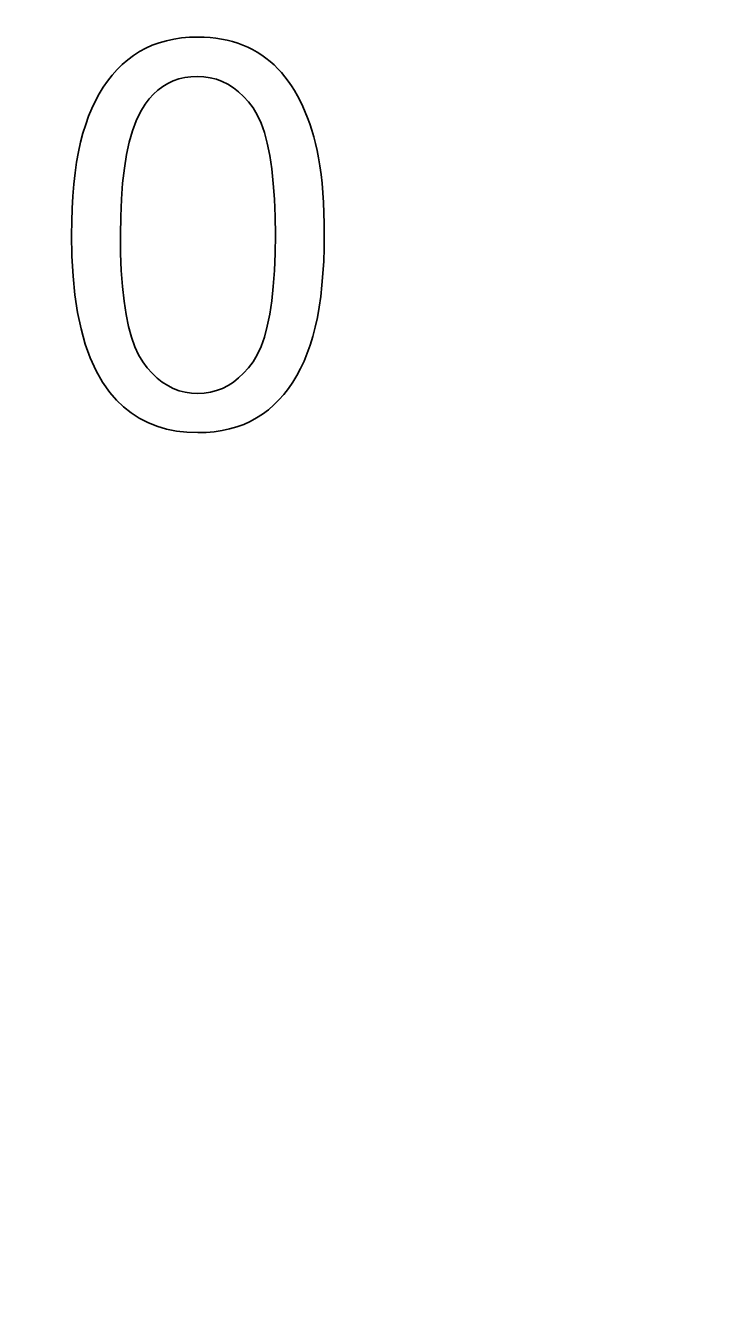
# Model space of a CAD drawing. Extents: x 0 to 297, y 0 to 210.
# Drawn here: x 223.82 to 228.27, y 131.19 to 139.52 of the extents above; entities that cross this region are included whole.
import ezdxf

# ---------------------------------------------------------------- set-up
doc = ezdxf.new("R2010")
doc.units = 0

msp = doc.modelspace()

# ---------------------------------------------------------------- linework, layer by layer
at = {"color": 7, "lineweight": 35, "ltscale": 0.001229}
msp.add_line((224.7238, 139.427), (224.7719, 139.4373), dxfattribs=at)
at = {"color": 7, "lineweight": 35, "ltscale": 0.001261}
msp.add_line((224.7719, 139.4373), (224.8218, 139.4446), dxfattribs=at)
at = {"color": 7, "lineweight": 35, "ltscale": 0.001299}
msp.add_line((224.8218, 139.4446), (224.8736, 139.449), dxfattribs=at)
at = {"color": 7, "lineweight": 35, "ltscale": 0.001342}
msp.add_line((224.8736, 139.449), (224.9272, 139.4505), dxfattribs=at)
at = {"color": 7, "lineweight": 35, "ltscale": 0.000993545}
msp.add_line((224.9272, 139.4505), (224.9669, 139.4497), dxfattribs=at)
at = {"color": 7, "lineweight": 35, "ltscale": 0.000971615}
msp.add_line((224.9669, 139.4497), (225.0057, 139.4472), dxfattribs=at)
at = {"color": 7, "lineweight": 35, "ltscale": 0.000949195}
msp.add_line((225.0057, 139.4472), (225.0435, 139.4432), dxfattribs=at)
at = {"color": 7, "lineweight": 35, "ltscale": 0.000930868}
msp.add_line((225.0435, 139.4432), (225.0803, 139.4375), dxfattribs=at)
at = {"color": 7, "lineweight": 35, "ltscale": 0.000913315}
msp.add_line((225.0803, 139.4375), (225.1161, 139.4302), dxfattribs=at)
at = {"color": 7, "lineweight": 35, "ltscale": 0.001153}
msp.add_line((224.5114, 139.3317), (224.5501, 139.3566), dxfattribs=at)
at = {"color": 7, "lineweight": 35, "ltscale": 0.001155}
for p, q in [((224.5501, 139.3566), (224.5908, 139.3786)), ((225.3448, 137.0171), (225.3059, 136.992))]:
    msp.add_line(p, q, dxfattribs=at)
at = {"color": 7, "lineweight": 35, "ltscale": 0.001164}
for p, q in [((224.5908, 139.3786), (224.6332, 139.3977)), ((224.4394, 139.2733), (224.4745, 139.3038))]:
    msp.add_line(p, q, dxfattribs=at)
at = {"color": 7, "lineweight": 35, "ltscale": 0.00118}
msp.add_line((224.6332, 139.3977), (224.6776, 139.4138), dxfattribs=at)
at = {"color": 7, "lineweight": 35, "ltscale": 0.001201}
msp.add_line((224.6776, 139.4138), (224.7238, 139.427), dxfattribs=at)
at = {"color": 7, "lineweight": 35, "ltscale": 0.000897829}
msp.add_line((225.1161, 139.4302), (225.1509, 139.4213), dxfattribs=at)
at = {"color": 7, "lineweight": 35, "ltscale": 0.000885368}
msp.add_line((225.1509, 139.4213), (225.1847, 139.4108), dxfattribs=at)
at = {"color": 7, "lineweight": 35, "ltscale": 0.000875281}
msp.add_line((225.1847, 139.4108), (225.2175, 139.3987), dxfattribs=at)
at = {"color": 7, "lineweight": 35, "ltscale": 0.000867255}
msp.add_line((225.2175, 139.3987), (225.2494, 139.3849), dxfattribs=at)
at = {"color": 7, "lineweight": 35, "ltscale": 0.000861864}
msp.add_line((225.2494, 139.3849), (225.2802, 139.3695), dxfattribs=at)
at = {"color": 7, "lineweight": 35, "ltscale": 0.000856888}
msp.add_line((225.2802, 139.3695), (225.31, 139.3526), dxfattribs=at)
at = {"color": 7, "lineweight": 35, "ltscale": 0.000853556}
msp.add_line((225.31, 139.3526), (225.3388, 139.3342), dxfattribs=at)
at = {"color": 7, "lineweight": 35, "ltscale": 0.001173}
msp.add_line((224.406, 139.2402), (224.4394, 139.2733), dxfattribs=at)
at = {"color": 7, "lineweight": 35, "ltscale": 0.001156}
msp.add_line((224.4745, 139.3038), (224.5114, 139.3317), dxfattribs=at)
at = {"color": 7, "lineweight": 35, "ltscale": 0.000851068}
msp.add_line((225.3388, 139.3342), (225.3665, 139.3144), dxfattribs=at)
at = {"color": 7, "lineweight": 35, "ltscale": 0.000851934}
msp.add_line((225.3665, 139.3144), (225.3932, 139.2932), dxfattribs=at)
at = {"color": 7, "lineweight": 35, "ltscale": 0.00085395}
msp.add_line((225.3932, 139.2932), (225.4188, 139.2706), dxfattribs=at)
at = {"color": 7, "lineweight": 35, "ltscale": 0.000859429}
msp.add_line((225.4188, 139.2706), (225.4433, 139.2465), dxfattribs=at)
at = {"color": 7, "lineweight": 35, "ltscale": 0.001207}
msp.add_line((224.3447, 139.1667), (224.3745, 139.2047), dxfattribs=at)
at = {"color": 7, "lineweight": 35, "ltscale": 0.001187}
msp.add_line((224.3745, 139.2047), (224.406, 139.2402), dxfattribs=at)
at = {"color": 7, "lineweight": 35, "ltscale": 0.000976552}
msp.add_line((224.8426, 139.1892), (224.8046, 139.1803), dxfattribs=at)
at = {"color": 7, "lineweight": 35, "ltscale": 0.001002}
msp.add_line((224.8824, 139.1946), (224.8426, 139.1892), dxfattribs=at)
at = {"color": 7, "lineweight": 35, "ltscale": 0.001037}
msp.add_line((224.9238, 139.1964), (224.8824, 139.1946), dxfattribs=at)
at = {"color": 7, "lineweight": 35, "ltscale": 0.001058}
msp.add_line((224.9661, 139.1944), (224.9238, 139.1964), dxfattribs=at)
at = {"color": 7, "lineweight": 35, "ltscale": 0.001033}
msp.add_line((225.0069, 139.1883), (224.9661, 139.1944), dxfattribs=at)
at = {"color": 7, "lineweight": 35, "ltscale": 0.001018}
for p, q in [((225.0464, 139.1781), (225.0069, 139.1883)), ((224.8453, 137.1581), (224.8856, 137.152)), ((224.9688, 137.152), (225.0091, 137.1582))]:
    msp.add_line(p, q, dxfattribs=at)
at = {"color": 7, "lineweight": 35, "ltscale": 0.000867136}
msp.add_line((225.4433, 139.2465), (225.4668, 139.221), dxfattribs=at)
at = {"color": 7, "lineweight": 35, "ltscale": 0.000876522}
msp.add_line((225.4668, 139.221), (225.4892, 139.194), dxfattribs=at)
at = {"color": 7, "lineweight": 35, "ltscale": 0.000888063}
msp.add_line((225.4892, 139.194), (225.5106, 139.1656), dxfattribs=at)
at = {"color": 7, "lineweight": 35, "ltscale": 0.001258}
for p, q in [((224.2905, 139.0833), (224.3167, 139.1263)), ((225.5653, 137.2663), (225.5392, 137.2233))]:
    msp.add_line(p, q, dxfattribs=at)
at = {"color": 7, "lineweight": 35, "ltscale": 0.00123}
msp.add_line((224.3167, 139.1263), (224.3447, 139.1667), dxfattribs=at)
at = {"color": 7, "lineweight": 35, "ltscale": 0.00099696}
msp.add_line((224.6695, 139.1086), (224.64, 139.0818), dxfattribs=at)
at = {"color": 7, "lineweight": 35, "ltscale": 0.000973667}
msp.add_line((224.7007, 139.1319), (224.6695, 139.1086), dxfattribs=at)
at = {"color": 7, "lineweight": 35, "ltscale": 0.000959081}
msp.add_line((224.7337, 139.1516), (224.7007, 139.1319), dxfattribs=at)
at = {"color": 7, "lineweight": 35, "ltscale": 0.000954358}
msp.add_line((224.7683, 139.1677), (224.7337, 139.1516), dxfattribs=at)
at = {"color": 7, "lineweight": 35, "ltscale": 0.000960523}
msp.add_line((224.8046, 139.1803), (224.7683, 139.1677), dxfattribs=at)
at = {"color": 7, "lineweight": 35, "ltscale": 0.001015}
for p, q in [((225.0844, 139.1639), (225.0464, 139.1781)), ((224.7326, 137.201), (224.7688, 137.1826))]:
    msp.add_line(p, q, dxfattribs=at)
at = {"color": 7, "lineweight": 35, "ltscale": 0.001022}
msp.add_line((225.121, 139.1457), (225.0844, 139.1639), dxfattribs=at)
at = {"color": 7, "lineweight": 35, "ltscale": 0.001042}
for p, q in [((225.1562, 139.1233), (225.121, 139.1457)), ((224.8856, 137.152), (224.9272, 137.15)), ((224.9272, 137.15), (224.9688, 137.152))]:
    msp.add_line(p, q, dxfattribs=at)
at = {"color": 7, "lineweight": 35, "ltscale": 0.001071}
msp.add_line((225.1899, 139.097), (225.1562, 139.1233), dxfattribs=at)
at = {"color": 7, "lineweight": 35, "ltscale": 0.000901675}
msp.add_line((225.5106, 139.1656), (225.5309, 139.1358), dxfattribs=at)
at = {"color": 7, "lineweight": 35, "ltscale": 0.000917975}
msp.add_line((225.5309, 139.1358), (225.5503, 139.1046), dxfattribs=at)
at = {"color": 7, "lineweight": 35, "ltscale": 0.000934861}
msp.add_line((225.5503, 139.1046), (225.5688, 139.0721), dxfattribs=at)
at = {"color": 7, "lineweight": 35, "ltscale": 0.001324}
for p, q in [((224.2433, 138.9901), (224.266, 139.0379)), ((225.6122, 137.3597), (225.5897, 137.3118))]:
    msp.add_line(p, q, dxfattribs=at)
at = {"color": 7, "lineweight": 35, "ltscale": 0.001289}
msp.add_line((224.266, 139.0379), (224.2905, 139.0833), dxfattribs=at)
at = {"color": 7, "lineweight": 35, "ltscale": 0.001072}
msp.add_line((224.6122, 139.0514), (224.5862, 139.0173), dxfattribs=at)
at = {"color": 7, "lineweight": 35, "ltscale": 0.00103}
msp.add_line((224.64, 139.0818), (224.6122, 139.0514), dxfattribs=at)
at = {"color": 7, "lineweight": 35, "ltscale": 0.001111}
msp.add_line((225.2223, 139.0665), (225.1899, 139.097), dxfattribs=at)
at = {"color": 7, "lineweight": 35, "ltscale": 0.001158}
msp.add_line((225.2532, 139.032), (225.2223, 139.0665), dxfattribs=at)
at = {"color": 7, "lineweight": 35, "ltscale": 0.001215}
msp.add_line((225.2828, 138.9934), (225.2532, 139.032), dxfattribs=at)
at = {"color": 7, "lineweight": 35, "ltscale": 0.000954121}
msp.add_line((225.5688, 139.0721), (225.5864, 139.0383), dxfattribs=at)
at = {"color": 7, "lineweight": 35, "ltscale": 0.000974955}
msp.add_line((225.5864, 139.0383), (225.6032, 139.0031), dxfattribs=at)
at = {"color": 7, "lineweight": 35, "ltscale": 0.001405}
msp.add_line((224.2033, 138.8869), (224.2224, 138.9397), dxfattribs=at)
at = {"color": 7, "lineweight": 35, "ltscale": 0.001363}
msp.add_line((224.2224, 138.9397), (224.2433, 138.9901), dxfattribs=at)
at = {"color": 7, "lineweight": 35, "ltscale": 0.001584}
msp.add_line((224.556, 138.9677), (224.5291, 138.9104), dxfattribs=at)
at = {"color": 7, "lineweight": 35, "ltscale": 0.001451}
msp.add_line((224.5862, 139.0173), (224.556, 138.9677), dxfattribs=at)
at = {"color": 7, "lineweight": 35, "ltscale": 0.001311}
msp.add_line((225.3102, 138.9487), (225.2828, 138.9934), dxfattribs=at)
at = {"color": 7, "lineweight": 35, "ltscale": 0.001461}
msp.add_line((225.3347, 138.8957), (225.3102, 138.9487), dxfattribs=at)
at = {"color": 7, "lineweight": 35, "ltscale": 0.000996299}
msp.add_line((225.6032, 139.0031), (225.6191, 138.9666), dxfattribs=at)
at = {"color": 7, "lineweight": 35, "ltscale": 0.001019}
msp.add_line((225.6191, 138.9666), (225.6342, 138.9287), dxfattribs=at)
at = {"color": 7, "lineweight": 35, "ltscale": 0.00146}
msp.add_line((224.186, 138.8311), (224.2033, 138.8869), dxfattribs=at)
at = {"color": 7, "lineweight": 35, "ltscale": 0.001732}
msp.add_line((224.5291, 138.9104), (224.5053, 138.8454), dxfattribs=at)
at = {"color": 7, "lineweight": 35, "ltscale": 0.001624}
msp.add_line((225.3563, 138.8344), (225.3347, 138.8957), dxfattribs=at)
at = {"color": 7, "lineweight": 35, "ltscale": 0.001041}
msp.add_line((225.6342, 138.9287), (225.6485, 138.8896), dxfattribs=at)
at = {"color": 7, "lineweight": 35, "ltscale": 0.001066}
msp.add_line((225.6485, 138.8896), (225.6619, 138.8491), dxfattribs=at)
at = {"color": 7, "lineweight": 35, "ltscale": 0.001605}
msp.add_line((224.1568, 138.7091), (224.1705, 138.7718), dxfattribs=at)
at = {"color": 7, "lineweight": 35, "ltscale": 0.001531}
msp.add_line((224.1705, 138.7718), (224.186, 138.8311), dxfattribs=at)
at = {"color": 7, "lineweight": 35, "ltscale": 0.00206}
msp.add_line((224.4846, 138.7726), (224.4672, 138.692), dxfattribs=at)
at = {"color": 7, "lineweight": 35, "ltscale": 0.001891}
msp.add_line((224.5053, 138.8454), (224.4846, 138.7726), dxfattribs=at)
at = {"color": 7, "lineweight": 35, "ltscale": 0.001802}
msp.add_line((225.375, 138.7648), (225.3563, 138.8344), dxfattribs=at)
at = {"color": 7, "lineweight": 35, "ltscale": 0.001092}
msp.add_line((225.6619, 138.8491), (225.6744, 138.8073), dxfattribs=at)
at = {"color": 7, "lineweight": 35, "ltscale": 0.001118}
msp.add_line((225.6744, 138.8073), (225.6861, 138.7641), dxfattribs=at)
at = {"color": 7, "lineweight": 35, "ltscale": 0.00168}
msp.add_line((224.1449, 138.6429), (224.1568, 138.7091), dxfattribs=at)
at = {"color": 7, "lineweight": 35, "ltscale": 0.002236}
msp.add_line((224.4672, 138.692), (224.4529, 138.6038), dxfattribs=at)
at = {"color": 7, "lineweight": 35, "ltscale": 0.001987}
msp.add_line((225.3908, 138.6869), (225.375, 138.7648), dxfattribs=at)
at = {"color": 7, "lineweight": 35, "ltscale": 0.002179}
msp.add_line((225.4038, 138.6007), (225.3908, 138.6869), dxfattribs=at)
at = {"color": 7, "lineweight": 35, "ltscale": 0.001165}
msp.add_line((225.6861, 138.7641), (225.6968, 138.7187), dxfattribs=at)
at = {"color": 7, "lineweight": 35, "ltscale": 0.001233}
msp.add_line((225.6968, 138.7187), (225.7063, 138.6703), dxfattribs=at)
at = {"color": 7, "lineweight": 35, "ltscale": 0.001759}
msp.add_line((224.1349, 138.5733), (224.1449, 138.6429), dxfattribs=at)
at = {"color": 7, "lineweight": 35, "ltscale": 0.002417}
msp.add_line((224.4529, 138.6038), (224.4418, 138.5077), dxfattribs=at)
at = {"color": 7, "lineweight": 35, "ltscale": 0.001304}
msp.add_line((225.7063, 138.6703), (225.7148, 138.6189), dxfattribs=at)
at = {"color": 7, "lineweight": 35, "ltscale": 0.001375}
msp.add_line((225.7148, 138.6189), (225.7221, 138.5644), dxfattribs=at)
at = {"color": 7, "lineweight": 35, "ltscale": 0.001839}
msp.add_line((224.1267, 138.5002), (224.1349, 138.5733), dxfattribs=at)
at = {"color": 7, "lineweight": 35, "ltscale": 0.002375}
msp.add_line((225.4139, 138.5063), (225.4038, 138.6007), dxfattribs=at)
at = {"color": 7, "lineweight": 35, "ltscale": 0.001447}
msp.add_line((225.7221, 138.5644), (225.7283, 138.5068), dxfattribs=at)
at = {"color": 7, "lineweight": 35, "ltscale": 0.001921}
msp.add_line((224.1203, 138.4236), (224.1267, 138.5002), dxfattribs=at)
at = {"color": 7, "lineweight": 35, "ltscale": 0.002602}
msp.add_line((224.4418, 138.5077), (224.4339, 138.404), dxfattribs=at)
at = {"color": 7, "lineweight": 35, "ltscale": 0.002575}
msp.add_line((225.4211, 138.4035), (225.4139, 138.5063), dxfattribs=at)
at = {"color": 7, "lineweight": 35, "ltscale": 0.001521}
msp.add_line((225.7283, 138.5068), (225.7333, 138.4462), dxfattribs=at)
at = {"color": 7, "lineweight": 35, "ltscale": 0.001595}
msp.add_line((225.7333, 138.4462), (225.7373, 138.3825), dxfattribs=at)
at = {"color": 7, "lineweight": 35, "ltscale": 0.002004}
msp.add_line((224.1157, 138.3436), (224.1203, 138.4236), dxfattribs=at)
at = {"color": 7, "lineweight": 35, "ltscale": 0.00279}
msp.add_line((224.4339, 138.404), (224.4291, 138.2924), dxfattribs=at)
at = {"color": 7, "lineweight": 35, "ltscale": 0.002778}
msp.add_line((225.4254, 138.2925), (225.4211, 138.4035), dxfattribs=at)
at = {"color": 7, "lineweight": 35, "ltscale": 0.001669}
msp.add_line((225.7373, 138.3825), (225.7401, 138.3158), dxfattribs=at)
at = {"color": 7, "lineweight": 35, "ltscale": 0.002089}
msp.add_line((224.113, 138.2601), (224.1157, 138.3436), dxfattribs=at)
at = {"color": 7, "lineweight": 35, "ltscale": 0.002982}
msp.add_line((224.4291, 138.2924), (224.4276, 138.1732), dxfattribs=at)
at = {"color": 7, "lineweight": 35, "ltscale": 0.002983}
msp.add_line((225.4269, 138.1732), (225.4254, 138.2925), dxfattribs=at)
at = {"color": 7, "lineweight": 35, "ltscale": 0.001745}
msp.add_line((225.7401, 138.3158), (225.7418, 138.246), dxfattribs=at)
at = {"color": 7, "lineweight": 35, "ltscale": 0.002174}
for p, q in [((224.1121, 138.1732), (224.113, 138.2601)), ((225.3908, 137.6616), (225.4038, 137.7476))]:
    msp.add_line(p, q, dxfattribs=at)
at = {"color": 7, "lineweight": 35, "ltscale": 0.001821}
msp.add_line((225.7418, 138.246), (225.7424, 138.1732), dxfattribs=at)
at = {"color": 7, "lineweight": 35, "ltscale": 0.003424}
msp.add_line((224.1145, 138.0363), (224.1121, 138.1732), dxfattribs=at)
at = {"color": 7, "lineweight": 35, "ltscale": 0.002975}
msp.add_line((224.4276, 138.1732), (224.429, 138.0542), dxfattribs=at)
at = {"color": 7, "lineweight": 35, "ltscale": 0.002967}
msp.add_line((225.4254, 138.0545), (225.4269, 138.1732), dxfattribs=at)
at = {"color": 7, "lineweight": 35, "ltscale": 0.002158}
msp.add_line((225.7424, 138.1732), (225.7415, 138.0869), dxfattribs=at)
at = {"color": 7, "lineweight": 35, "ltscale": 0.003233}
msp.add_line((224.1219, 137.9072), (224.1145, 138.0363), dxfattribs=at)
at = {"color": 7, "lineweight": 35, "ltscale": 0.002772}
msp.add_line((224.429, 138.0542), (224.4333, 137.9434), dxfattribs=at)
at = {"color": 7, "lineweight": 35, "ltscale": 0.002765}
msp.add_line((225.4211, 137.944), (225.4254, 138.0545), dxfattribs=at)
at = {"color": 7, "lineweight": 35, "ltscale": 0.002073}
msp.add_line((225.7415, 138.0869), (225.7387, 138.004), dxfattribs=at)
at = {"color": 7, "lineweight": 35, "ltscale": 0.00257}
msp.add_line((224.4333, 137.9434), (224.4405, 137.8409), dxfattribs=at)
at = {"color": 7, "lineweight": 35, "ltscale": 0.002564}
msp.add_line((225.4139, 137.8417), (225.4211, 137.944), dxfattribs=at)
at = {"color": 7, "lineweight": 35, "ltscale": 0.001991}
msp.add_line((225.7387, 138.004), (225.7342, 137.9245), dxfattribs=at)
at = {"color": 7, "lineweight": 35, "ltscale": 0.003047}
msp.add_line((224.1343, 137.7859), (224.1219, 137.9072), dxfattribs=at)
at = {"color": 7, "lineweight": 35, "ltscale": 0.001909}
msp.add_line((225.7342, 137.9245), (225.7279, 137.8484), dxfattribs=at)
at = {"color": 7, "lineweight": 35, "ltscale": 0.002868}
msp.add_line((224.1516, 137.6725), (224.1343, 137.7859), dxfattribs=at)
at = {"color": 7, "lineweight": 35, "ltscale": 0.002371}
msp.add_line((224.4405, 137.8409), (224.4506, 137.7466), dxfattribs=at)
at = {"color": 7, "lineweight": 35, "ltscale": 0.002366}
msp.add_line((225.4038, 137.7476), (225.4139, 137.8417), dxfattribs=at)
at = {"color": 7, "lineweight": 35, "ltscale": 0.001751}
msp.add_line((225.7198, 137.7756), (225.7098, 137.7063), dxfattribs=at)
at = {"color": 7, "lineweight": 35, "ltscale": 0.001829}
msp.add_line((225.7279, 137.8484), (225.7198, 137.7756), dxfattribs=at)
at = {"color": 7, "lineweight": 35, "ltscale": 0.002176}
msp.add_line((224.4506, 137.7466), (224.4636, 137.6605), dxfattribs=at)
at = {"color": 7, "lineweight": 35, "ltscale": 0.001674}
msp.add_line((225.7098, 137.7063), (225.6981, 137.6404), dxfattribs=at)
at = {"color": 7, "lineweight": 35, "ltscale": 0.002697}
msp.add_line((224.1739, 137.567), (224.1516, 137.6725), dxfattribs=at)
at = {"color": 7, "lineweight": 35, "ltscale": 0.001985}
msp.add_line((224.4636, 137.6605), (224.4794, 137.5827), dxfattribs=at)
at = {"color": 7, "lineweight": 35, "ltscale": 0.001984}
msp.add_line((225.375, 137.5838), (225.3908, 137.6616), dxfattribs=at)
at = {"color": 7, "lineweight": 35, "ltscale": 0.0016}
msp.add_line((225.6981, 137.6404), (225.6845, 137.5778), dxfattribs=at)
at = {"color": 7, "lineweight": 35, "ltscale": 0.002536}
msp.add_line((224.2011, 137.4692), (224.1739, 137.567), dxfattribs=at)
at = {"color": 7, "lineweight": 35, "ltscale": 0.001801}
for p, q in [((224.4794, 137.5827), (224.4982, 137.5131)), ((225.3563, 137.5143), (225.375, 137.5838))]:
    msp.add_line(p, q, dxfattribs=at)
at = {"color": 7, "lineweight": 35, "ltscale": 0.001459}
msp.add_line((225.6692, 137.5187), (225.652, 137.4629), dxfattribs=at)
at = {"color": 7, "lineweight": 35, "ltscale": 0.001528}
msp.add_line((225.6845, 137.5778), (225.6692, 137.5187), dxfattribs=at)
at = {"color": 7, "lineweight": 35, "ltscale": 0.002386}
msp.add_line((224.2332, 137.3794), (224.2011, 137.4692), dxfattribs=at)
at = {"color": 7, "lineweight": 35, "ltscale": 0.001626}
msp.add_line((224.4982, 137.5131), (224.5198, 137.4518), dxfattribs=at)
at = {"color": 7, "lineweight": 35, "ltscale": 0.001463}
msp.add_line((224.5198, 137.4518), (224.5443, 137.3987), dxfattribs=at)
at = {"color": 7, "lineweight": 35, "ltscale": 0.001465}
msp.add_line((225.3102, 137.3997), (225.3347, 137.4529), dxfattribs=at)
at = {"color": 7, "lineweight": 35, "ltscale": 0.001627}
msp.add_line((225.3347, 137.4529), (225.3563, 137.5143), dxfattribs=at)
at = {"color": 7, "lineweight": 35, "ltscale": 0.001403}
msp.add_line((225.652, 137.4629), (225.633, 137.4101), dxfattribs=at)
at = {"color": 7, "lineweight": 35, "ltscale": 0.002251}
msp.add_line((224.2703, 137.2973), (224.2332, 137.3794), dxfattribs=at)
at = {"color": 7, "lineweight": 35, "ltscale": 0.001314}
msp.add_line((224.5443, 137.3987), (224.5717, 137.3538), dxfattribs=at)
at = {"color": 7, "lineweight": 35, "ltscale": 0.001217}
msp.add_line((224.5717, 137.3538), (224.6011, 137.3151), dxfattribs=at)
at = {"color": 7, "lineweight": 35, "ltscale": 0.00122}
msp.add_line((225.2533, 137.3158), (225.2828, 137.3546), dxfattribs=at)
at = {"color": 7, "lineweight": 35, "ltscale": 0.001317}
msp.add_line((225.2828, 137.3546), (225.3102, 137.3997), dxfattribs=at)
at = {"color": 7, "lineweight": 35, "ltscale": 0.001362}
msp.add_line((225.633, 137.4101), (225.6122, 137.3597), dxfattribs=at)
at = {"color": 7, "lineweight": 35, "ltscale": 0.002132}
msp.add_line((224.3123, 137.2231), (224.2703, 137.2973), dxfattribs=at)
at = {"color": 7, "lineweight": 35, "ltscale": 0.00116}
msp.add_line((224.6011, 137.3151), (224.632, 137.2804), dxfattribs=at)
at = {"color": 7, "lineweight": 35, "ltscale": 0.00111}
msp.add_line((224.632, 137.2804), (224.6642, 137.2498), dxfattribs=at)
at = {"color": 7, "lineweight": 35, "ltscale": 0.001112}
msp.add_line((225.1902, 137.2503), (225.2224, 137.281), dxfattribs=at)
at = {"color": 7, "lineweight": 35, "ltscale": 0.001162}
msp.add_line((225.2224, 137.281), (225.2533, 137.3158), dxfattribs=at)
at = {"color": 7, "lineweight": 35, "ltscale": 0.00129}
msp.add_line((225.5897, 137.3118), (225.5653, 137.2663), dxfattribs=at)
at = {"color": 7, "lineweight": 35, "ltscale": 0.002032}
msp.add_line((224.3593, 137.1568), (224.3123, 137.2231), dxfattribs=at)
at = {"color": 7, "lineweight": 35, "ltscale": 0.001068}
msp.add_line((224.6642, 137.2498), (224.6977, 137.2234), dxfattribs=at)
at = {"color": 7, "lineweight": 35, "ltscale": 0.001036}
msp.add_line((224.6977, 137.2234), (224.7326, 137.201), dxfattribs=at)
at = {"color": 7, "lineweight": 35, "ltscale": 0.001016}
msp.add_line((225.0856, 137.1827), (225.1218, 137.2012), dxfattribs=at)
at = {"color": 7, "lineweight": 35, "ltscale": 0.001038}
msp.add_line((225.1218, 137.2012), (225.1567, 137.2237), dxfattribs=at)
at = {"color": 7, "lineweight": 35, "ltscale": 0.00107}
msp.add_line((225.1567, 137.2237), (225.1902, 137.2503), dxfattribs=at)
at = {"color": 7, "lineweight": 35, "ltscale": 0.001231}
msp.add_line((225.5392, 137.2233), (225.5113, 137.1828), dxfattribs=at)
at = {"color": 7, "lineweight": 35, "ltscale": 0.001632}
msp.add_line((224.4022, 137.1076), (224.3593, 137.1568), dxfattribs=at)
at = {"color": 7, "lineweight": 35, "ltscale": 0.001591}
msp.add_line((224.4481, 137.0635), (224.4022, 137.1076), dxfattribs=at)
at = {"color": 7, "lineweight": 35, "ltscale": 0.001005}
for p, q in [((224.7688, 137.1826), (224.8064, 137.1683)), ((225.048, 137.1684), (225.0856, 137.1827))]:
    msp.add_line(p, q, dxfattribs=at)
at = {"color": 7, "lineweight": 35, "ltscale": 0.001006}
msp.add_line((224.8064, 137.1683), (224.8453, 137.1581), dxfattribs=at)
at = {"color": 7, "lineweight": 35, "ltscale": 0.001007}
msp.add_line((225.0091, 137.1582), (225.048, 137.1684), dxfattribs=at)
at = {"color": 7, "lineweight": 35, "ltscale": 0.001175}
msp.add_line((225.4501, 137.109), (225.4168, 137.0759), dxfattribs=at)
at = {"color": 7, "lineweight": 35, "ltscale": 0.001189}
msp.add_line((225.4816, 137.1447), (225.4501, 137.109), dxfattribs=at)
at = {"color": 7, "lineweight": 35, "ltscale": 0.001208}
msp.add_line((225.5113, 137.1828), (225.4816, 137.1447), dxfattribs=at)
at = {"color": 7, "lineweight": 35, "ltscale": 0.001564}
msp.add_line((224.4971, 137.0246), (224.4481, 137.0635), dxfattribs=at)
at = {"color": 7, "lineweight": 35, "ltscale": 0.001552}
msp.add_line((224.5493, 136.9909), (224.4971, 137.0246), dxfattribs=at)
at = {"color": 7, "lineweight": 35, "ltscale": 0.001159}
for p, q in [((225.3817, 137.0451), (225.3448, 137.0171)), ((225.3059, 136.992), (225.2652, 136.9699))]:
    msp.add_line(p, q, dxfattribs=at)
at = {"color": 7, "lineweight": 35, "ltscale": 0.001166}
msp.add_line((225.4168, 137.0759), (225.3817, 137.0451), dxfattribs=at)
at = {"color": 7, "lineweight": 35, "ltscale": 0.001554}
msp.add_line((224.6045, 136.9624), (224.5493, 136.9909), dxfattribs=at)
at = {"color": 7, "lineweight": 35, "ltscale": 0.00157}
msp.add_line((224.6628, 136.9391), (224.6045, 136.9624), dxfattribs=at)
at = {"color": 7, "lineweight": 35, "ltscale": 0.001602}
msp.add_line((224.7243, 136.9209), (224.6628, 136.9391), dxfattribs=at)
at = {"color": 7, "lineweight": 35, "ltscale": 0.001206}
msp.add_line((225.1781, 136.9345), (225.1317, 136.9212), dxfattribs=at)
at = {"color": 7, "lineweight": 35, "ltscale": 0.001184}
msp.add_line((225.2226, 136.9507), (225.1781, 136.9345), dxfattribs=at)
at = {"color": 7, "lineweight": 35, "ltscale": 0.001169}
msp.add_line((225.2652, 136.9699), (225.2226, 136.9507), dxfattribs=at)
at = {"color": 7, "lineweight": 35, "ltscale": 0.001646}
msp.add_line((224.7888, 136.908), (224.7243, 136.9209), dxfattribs=at)
at = {"color": 7, "lineweight": 35, "ltscale": 0.001702}
msp.add_line((224.8564, 136.9002), (224.7888, 136.908), dxfattribs=at)
at = {"color": 7, "lineweight": 35, "ltscale": 0.00177}
msp.add_line((224.9272, 136.8976), (224.8564, 136.9002), dxfattribs=at)
at = {"color": 7, "lineweight": 35, "ltscale": 0.001349}
msp.add_line((224.9812, 136.8991), (224.9272, 136.8976), dxfattribs=at)
at = {"color": 7, "lineweight": 35, "ltscale": 0.001307}
msp.add_line((225.0333, 136.9035), (224.9812, 136.8991), dxfattribs=at)
at = {"color": 7, "lineweight": 35, "ltscale": 0.001268}
msp.add_line((225.0834, 136.9109), (225.0333, 136.9035), dxfattribs=at)
at = {"color": 7, "lineweight": 35, "ltscale": 0.001234}
msp.add_line((225.1317, 136.9212), (225.0834, 136.9109), dxfattribs=at)
at = {"color": 7, "lineweight": 35}
msp.add_circle((222.9007, 98.5005), 42.5, dxfattribs=at)

doc.saveas('drawing.dxf')
